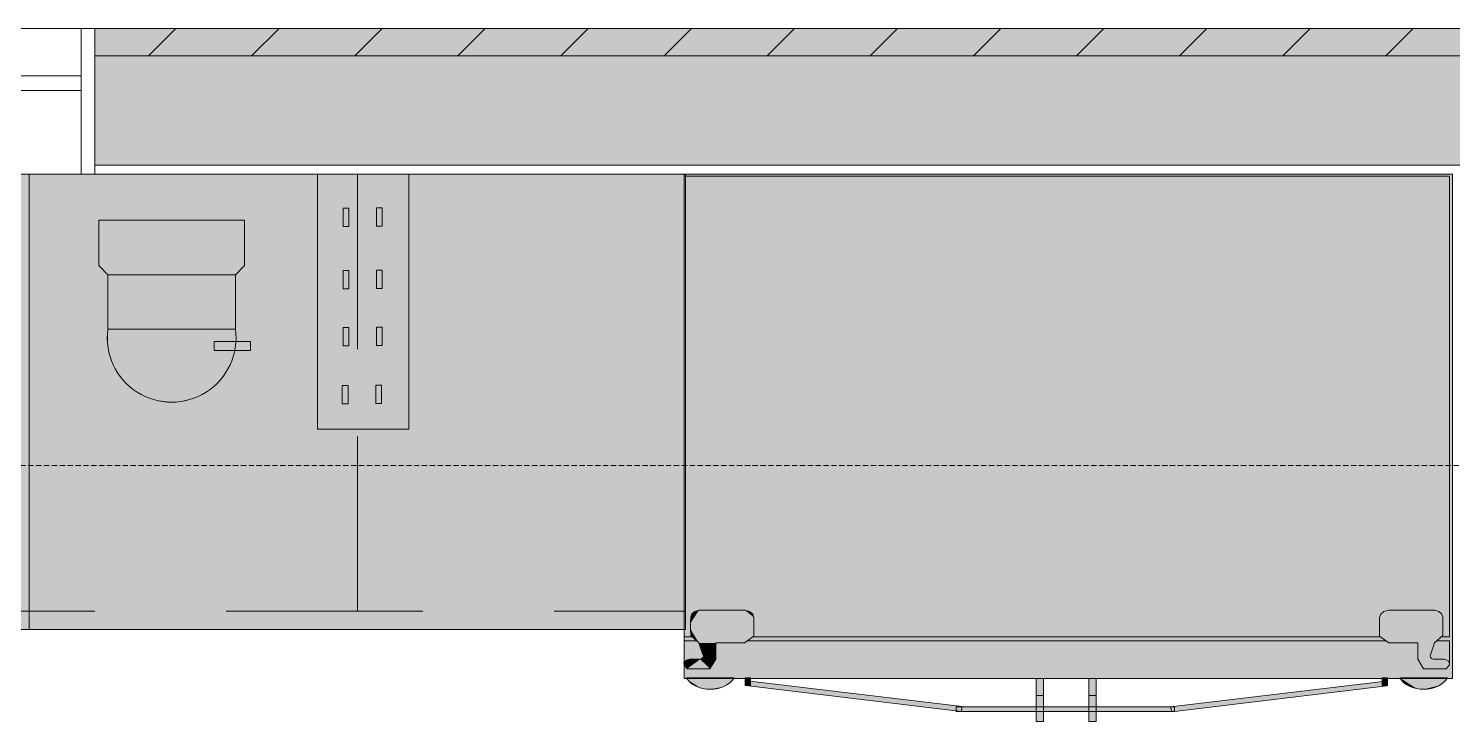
# Model space of a CAD drawing. Header units: inches. Extents: x 99 to 12024, y -5408 to 2559.
# Drawn here: x 7995.5 to 8073.6, y -4437.1 to -4399 of the extents above; entities that cross this region are included whole.
import ezdxf

# ---------------------------------------------------------------- set-up
doc = ezdxf.new("R2010")
doc.units = ezdxf.units.IN
doc.header["$LTSCALE"] = 96
doc.header["$MEASUREMENT"] = 0
doc.linetypes.add('Dash', pattern=[0.225, 0.15, -0.075])
doc.linetypes.add('Dot', pattern=[0.15, 0.075, -0.075])
for name, color, linetype, lineweight, true_color in [('Cabinets_  Base', 7, 'Dot', 5, 0xd4b6b5), ('Cabinets_ Countertops', 7, 'Continuous', 5, 0x804040), ('CAD_  Default', 7, 'Continuous', 18, 0x000000), ('Furniture_ Interior', 7, 'Continuous', 25, 0x8080c0), ('Hatch', 7, 'Continuous', 0, 0x919191)]:
    doc.layers.add(name, color=color, linetype=linetype, lineweight=lineweight, true_color=true_color)
for name, color, linetype, lineweight in [('Doors', 5, 'Continuous', 5), ('Fixtures_ Interior', 231, 'Continuous', 0), ('Walls_  Normal', 6, 'Continuous', 13), ('Windows', 5, 'Continuous', 5)]:
    doc.layers.add(name, color=color, linetype=linetype, lineweight=lineweight)

# ---------------------------------------------------------------- blocks, each defined once
blk = doc.blocks.new('Kitchen Items_Cookware_Knifeblock')
at = {"layer": 'Furniture_ Interior', "color": 163, "lineweight": 0, "true_color": 0x8080c0, "transparency": 33554687}
for p, q in [((-2.5, 0), (-2.5, 14)), ((-2.5, 14), (2.5, 14)), ((2.5, 14), (2.5, 0)), ((2.5, 0), (-2.5, 0))]:
    blk.add_line(p, q, dxfattribs=at)
for points in [[(-0.833, 11.605), (-1.146, 11.605), (-1.146, 12.605), (-0.833, 12.605)], [(0.997, 11.591), (0.685, 11.591), (0.685, 12.591), (0.997, 12.591)], [(-0.788, 8.418), (-1.101, 8.418), (-1.101, 9.418), (-0.788, 9.418)], [(1.042, 8.404), (0.73, 8.404), (0.73, 9.404), (1.042, 9.404)], [(-0.788, 5.293), (-1.101, 5.293), (-1.101, 6.293), (-0.788, 6.293)], [(1.042, 5.279), (0.73, 5.279), (0.73, 6.279), (1.042, 6.279)], [(-0.788, 1.869), (-1.101, 1.869), (-1.101, 2.869), (-0.788, 2.869)], [(1.042, 1.855), (0.73, 1.855), (0.73, 2.855), (1.042, 2.855)]]:
    blk.add_lwpolyline(points, close=True, dxfattribs=at)
at = {"layer": 'Furniture_ Interior', "color": 7, "lineweight": 0, "true_color": 0xffffff, "transparency": 33554687}
blk.add_solid([(2.5, 0), (-2.5, 0), (2.5, 14), (-2.5, 14)], dxfattribs=at)
blk = doc.blocks.new('Appliances_Small Appliances_Coffee Maker')
at = {"layer": 'Fixtures_ Interior', "color": 17, "lineweight": 0, "true_color": 0x804040, "transparency": 33554687}
blk.add_lwpolyline([(-3.66, 6, -1.142857), (3.34, 6)], format="xyb", close=True, dxfattribs=at)
for points in [[(2.176, 7.164), (4.16, 7.164), (4.16, 6.664), (2.176, 6.664)], [(-3.66, 3), (-3.66, 6), (3.34, 6), (3.34, 3)], [(-3.66, 3), (3.34, 3), (3.84, 2.5), (3.84, 0), (-4.16, 0), (-4.16, 2.5)]]:
    blk.add_lwpolyline(points, close=True, dxfattribs=at)
at = {"layer": 'Fixtures_ Interior', "color": 7, "lineweight": 0, "true_color": 0xffffff, "transparency": 33554687}
for points in [[(-3.66, 6), (-1.074, 9.88), (-3.66, 6), (0.301, 9.97)], [(-3.66, 6), (0.301, 9.97), (-3.66, 6), (1.192, 9.731)], [(-1.511, 9.731), (-1.074, 9.88), (-1.511, 9.731), (-3.66, 6)], [(-3.66, 6), (-2.309, 9.27), (-3.66, 6), (-1.511, 9.731)], [(1.192, 9.731), (1.606, 9.527), (1.192, 9.731), (-3.66, 6)], [(-3.66, 6), (1.606, 9.527), (-3.66, 6), (1.99, 9.27)], [(-2.309, 9.27), (-1.925, 9.527), (-2.309, 9.27), (-1.511, 9.731)], [(-0.621, 9.97), (-0.16, 10), (-0.621, 9.97), (-1.074, 9.88)], [(-1.074, 9.88), (-0.16, 10), (-1.074, 9.88), (0.301, 9.97)], [(0.301, 9.97), (0.754, 9.88), (0.301, 9.97), (1.192, 9.731)], [(-3.66, 6), (-2.961, 8.618), (-3.66, 6), (-2.309, 9.27)], [(-3.66, 6), (1.99, 9.27), (-3.66, 6), (2.642, 8.618)], [(-3.66, 6), (-3.218, 8.234), (-3.66, 6), (-2.961, 8.618)], [(-3.66, 6), (2.642, 8.618), (-3.66, 6), (3.103, 7.82)], [(-2.961, 8.618), (-2.657, 8.966), (-2.961, 8.618), (-2.309, 9.27)], [(1.99, 9.27), (2.337, 8.966), (1.99, 9.27), (2.642, 8.618)], [(2.642, 8.618), (2.898, 8.234), (2.642, 8.618), (3.103, 7.82)], [(-3.422, 7.82), (-3.218, 8.234), (-3.422, 7.82), (-3.66, 6)], [(-3.66, 6), (-3.571, 7.383), (-3.66, 6), (-3.422, 7.82)], [(3.103, 7.82), (3.251, 7.383), (3.103, 7.82), (-3.66, 6)], [(-3.661, 6.93), (-3.571, 7.383), (-3.661, 6.93), (-3.66, 6)], [(-3.66, 6), (3.251, 7.383), (-3.66, 6), (3.341, 6.93)], [(4.16, 7.164), (4.16, 6.664), (4.16, 7.164), (2.176, 7.164)], [(2.176, 7.164), (4.16, 6.664), (2.176, 7.164), (2.176, 6.664)], [(-3.66, 6), (-3.691, 6.469), (-3.66, 6), (-3.661, 6.93)], [(-3.661, 6.008), (-3.691, 6.469), (-3.661, 6.008), (-3.66, 6)], [(3.341, 6.93), (3.372, 6.469), (3.341, 6.93), (-3.66, 6)], [(-3.66, 6), (3.372, 6.469), (-3.66, 6), (3.34, 6)], [(3.34, 3), (-3.66, 3), (3.34, 3), (-3.66, 6)], [(-3.66, 6), (3.34, 6), (-3.66, 6), (3.34, 3)], [(3.84, 0), (-4.16, 0), (3.84, 0), (-3.66, 3)], [(-3.66, 3), (-4.16, 0), (-3.66, 3), (-4.16, 2.5)], [(-3.66, 3), (3.34, 3), (-3.66, 3), (3.84, 0)], [(3.34, 3), (3.84, 2.5), (3.34, 3), (3.84, 0)]]:
    blk.add_solid(points, dxfattribs=at)
blk = doc.blocks.new('Appliances_Refrigerators_Standard Size_Double Door')
at = {"layer": 'Fixtures_ Interior', "color": 17, "lineweight": 0, "true_color": 0x804040, "transparency": 33554687}
for p, q in [((14.411, 5.38), (-14.279, 5.38)), ((-14.529, 5.13), (14.661, 5.13)), ((-0.958, 1.644), (-1.271, 1.644)), ((1.45, 1.644), (1.137, 1.644)), ((-0.958, 0.94), (1.137, 0.94)), ((1.137, 0.632), (-0.958, 0.632))]:
    blk.add_line(p, q, dxfattribs=at)
for points in [[(17.563, 34.752), (17.563, 2.729), (-17.566, 2.729), (-17.566, 34.752)], [(16.114, 3.971), (16.114, 4.994), (14.797, 4.994), (14.367, 5.424), (14.367, 6.611), (14.42, 6.825), (14.569, 6.988), (14.776, 7.062), (16.886, 7.062), (17.071, 6.991), (17.204, 6.844), (17.254, 6.652), (17.261, 6.257), (17.261, 5.861), (17.254, 5.465), (16.886, 4.994), (16.701, 4.258), (16.679, 4.168), (16.695, 4.077), (16.747, 4), (16.824, 3.951), (17.295, 3.951), (17.418, 3.922), (17.515, 3.842), (17.566, 3.728), (17.562, 3.603), (17.418, 3.357), (16.381, 3.357)], [(-14.352, 2.779), (-14.352, 2.279), (-14.595, 2.279), (-14.595, 2.779)], [(-0.949, 2.739), (-0.949, 0), (-1.282, 0), (-1.282, 2.739)], [(1.469, 2.739), (1.469, 0.011), (1.125, 0.011), (1.125, 2.739)], [(14.765, 2.779), (14.765, 2.279), (14.523, 2.279), (14.523, 2.779)], [(-4.732, 0.621), (-14.576, 2.268), (-14.525, 2.572), (-4.681, 0.924)], [(14.684, 2.594), (14.734, 2.291), (4.891, 0.643), (4.84, 0.947)], [(5.12, 0.94), (5.12, 0.632), (-4.86, 0.632), (-4.86, 0.94)]]:
    blk.add_lwpolyline(points, close=True, dxfattribs=at)
for points in [[(-17.055, 5.38), (-17.431, 5.38), (-17.431, 34.623), (17.563, 34.623), (17.563, 5.38), (17.188, 5.38)], [(-16.547, 4.168), (-16.754, 4.994), (-17.122, 5.465), (-17.128, 5.861), (-17.128, 6.257), (-17.122, 6.652), (-17.071, 6.844), (-16.939, 6.991), (-16.754, 7.062), (-14.644, 7.062), (-14.436, 6.988), (-14.288, 6.825), (-14.234, 6.611), (-14.234, 5.424), (-14.664, 4.994), (-15.982, 4.994), (-15.982, 3.971), (-16.248, 3.357), (-17.286, 3.357), (-17.43, 3.603), (-17.434, 3.728), (-17.382, 3.842), (-17.285, 3.922), (-17.163, 3.951), (-16.692, 3.951), (-16.614, 4), (-16.563, 4.077), (-16.547, 4.168)], [(-17.431, 3.734), (-17.431, 5.13), (-16.86, 5.13)], [(16.992, 5.13), (17.563, 5.13), (17.563, 3.734)]]:
    blk.add_lwpolyline(points, dxfattribs=at)
for points in [[(-15.156, 2.779, -0.668179), (-17.344, 2.779)], [(17.46, 2.779, -0.668179), (15.272, 2.779)]]:
    blk.add_lwpolyline(points, format="xyb", close=True, dxfattribs=at)
at = {"layer": 'Fixtures_ Interior', "color": 7, "lineweight": 0, "true_color": 0xffffff, "transparency": 33554687}
for points in [[(-17.566, 34.752), (17.563, 34.752), (-17.566, 34.752), (17.563, 2.729)], [(-17.566, 34.752), (17.563, 2.729), (-17.566, 34.752), (-17.566, 2.729)], [(14.797, 4.994), (14.367, 6.611), (14.797, 4.994), (14.776, 7.062)], [(14.367, 6.611), (14.569, 6.988), (14.367, 6.611), (14.776, 7.062)], [(14.42, 6.825), (14.569, 6.988), (14.42, 6.825), (14.367, 6.611)], [(14.367, 5.424), (14.367, 6.611), (14.367, 5.424), (14.797, 4.994)], [(16.114, 4.994), (14.797, 4.994), (16.114, 4.994), (14.776, 7.062)], [(14.776, 7.062), (16.886, 7.062), (14.776, 7.062), (16.114, 4.994)], [(16.114, 4.994), (16.886, 7.062), (16.114, 4.994), (17.261, 6.257)], [(17.071, 6.991), (17.254, 6.652), (17.071, 6.991), (16.886, 7.062)], [(16.886, 7.062), (17.254, 6.652), (16.886, 7.062), (17.261, 6.257)], [(17.204, 6.844), (17.254, 6.652), (17.204, 6.844), (17.071, 6.991)], [(16.114, 4.994), (17.261, 6.257), (16.114, 4.994), (17.261, 5.861)], [(16.114, 4.994), (17.261, 5.861), (16.114, 4.994), (16.886, 4.994)], [(17.261, 5.861), (17.254, 5.465), (17.261, 5.861), (16.886, 4.994)], [(16.886, 4.994), (16.701, 4.258), (16.886, 4.994), (16.114, 4.994)], [(16.114, 4.994), (16.701, 4.258), (16.114, 4.994), (16.114, 3.971)], [(16.114, 3.971), (16.701, 4.258), (16.114, 3.971), (16.679, 4.168)], [(16.679, 4.168), (16.695, 4.077), (16.679, 4.168), (16.114, 3.971)], [(16.114, 3.971), (16.695, 4.077), (16.114, 3.971), (16.747, 4)], [(16.381, 3.357), (16.114, 3.971), (16.381, 3.357), (16.747, 4)], [(16.747, 4), (16.824, 3.951), (16.747, 4), (16.381, 3.357)], [(16.824, 3.951), (17.418, 3.357), (16.824, 3.951), (16.381, 3.357)], [(17.295, 3.951), (17.418, 3.357), (17.295, 3.951), (16.824, 3.951)], [(17.295, 3.951), (17.418, 3.922), (17.295, 3.951), (17.562, 3.603)], [(17.562, 3.603), (17.418, 3.357), (17.562, 3.603), (17.295, 3.951)], [(17.515, 3.842), (17.566, 3.728), (17.515, 3.842), (17.418, 3.922)], [(17.418, 3.922), (17.566, 3.728), (17.418, 3.922), (17.562, 3.603)], [(-17.19, 2.511), (-17.276, 2.64), (-17.19, 2.511), (-17.344, 2.779)], [(-15.156, 2.779), (-17.19, 2.511), (-15.156, 2.779), (-17.344, 2.779)], [(-15.156, 2.779), (-16.971, 2.292), (-15.156, 2.779), (-17.19, 2.511)], [(-15.156, 2.779), (-15.943, 2.088), (-15.156, 2.779), (-16.971, 2.292)], [(-15.529, 2.292), (-15.943, 2.088), (-15.529, 2.292), (-15.156, 2.779)], [(-15.156, 2.779), (-15.31, 2.511), (-15.156, 2.779), (-15.529, 2.292)], [(-15.156, 2.779), (-15.224, 2.64), (-15.156, 2.779), (-15.31, 2.511)], [(-14.595, 2.779), (-14.352, 2.779), (-14.595, 2.779), (-14.352, 2.279)], [(-14.595, 2.779), (-14.352, 2.279), (-14.595, 2.779), (-14.595, 2.279)], [(-1.282, 2.739), (-0.949, 2.739), (-1.282, 2.739), (-0.949, 0)], [(-1.282, 2.739), (-0.949, 0), (-1.282, 2.739), (-1.282, 0)], [(1.125, 2.739), (1.469, 2.739), (1.125, 2.739), (1.469, 0.011)], [(1.469, 0.011), (1.125, 0.011), (1.469, 0.011), (1.125, 2.739)], [(14.765, 2.279), (14.523, 2.279), (14.765, 2.279), (14.765, 2.779)], [(14.765, 2.779), (14.523, 2.279), (14.765, 2.779), (14.523, 2.779)], [(17.46, 2.779), (15.34, 2.64), (17.46, 2.779), (15.272, 2.779)], [(15.774, 2.206), (15.34, 2.64), (15.774, 2.206), (17.46, 2.779)], [(15.426, 2.511), (15.34, 2.64), (15.426, 2.511), (15.528, 2.394)], [(15.528, 2.394), (15.34, 2.64), (15.528, 2.394), (15.774, 2.206)], [(17.46, 2.779), (16.366, 2.047), (17.46, 2.779), (15.774, 2.206)], [(17.392, 2.64), (16.366, 2.047), (17.392, 2.64), (17.46, 2.779)], [(16.819, 2.138), (16.366, 2.047), (16.819, 2.138), (17.392, 2.64)], [(17.392, 2.64), (17.087, 2.292), (17.392, 2.64), (16.819, 2.138)], [(17.392, 2.64), (17.306, 2.511), (17.392, 2.64), (17.087, 2.292)], [(-16.971, 2.292), (-17.088, 2.394), (-16.971, 2.292), (-17.19, 2.511)], [(-15.943, 2.088), (-16.25, 2.047), (-15.943, 2.088), (-16.971, 2.292)], [(-16.557, 2.088), (-16.842, 2.206), (-16.557, 2.088), (-16.971, 2.292)], [(-16.405, 2.058), (-16.557, 2.088), (-16.405, 2.058), (-16.971, 2.292)], [(-16.405, 2.058), (-16.971, 2.292), (-16.405, 2.058), (-16.25, 2.047)], [(-16.703, 2.138), (-16.842, 2.206), (-16.703, 2.138), (-16.557, 2.088)], [(-16.095, 2.058), (-16.25, 2.047), (-16.095, 2.058), (-15.943, 2.088)], [(-15.658, 2.206), (-15.943, 2.088), (-15.658, 2.206), (-15.529, 2.292)], [(-15.797, 2.138), (-15.943, 2.088), (-15.797, 2.138), (-15.658, 2.206)], [(-15.31, 2.511), (-15.412, 2.394), (-15.31, 2.511), (-15.529, 2.292)], [(-4.681, 0.924), (-14.576, 2.268), (-4.681, 0.924), (-14.525, 2.572)], [(-4.681, 0.924), (-4.732, 0.621), (-4.681, 0.924), (-14.576, 2.268)], [(14.684, 2.594), (4.891, 0.643), (14.684, 2.594), (4.84, 0.947)], [(14.734, 2.291), (4.891, 0.643), (14.734, 2.291), (14.684, 2.594)], [(15.645, 2.292), (15.528, 2.394), (15.645, 2.292), (15.774, 2.206)], [(16.366, 2.047), (16.059, 2.088), (16.366, 2.047), (15.774, 2.206)], [(15.913, 2.138), (15.774, 2.206), (15.913, 2.138), (16.059, 2.088)], [(16.211, 2.058), (16.059, 2.088), (16.211, 2.058), (16.366, 2.047)], [(16.521, 2.058), (16.366, 2.047), (16.521, 2.058), (16.819, 2.138)], [(16.819, 2.138), (16.673, 2.088), (16.819, 2.138), (16.521, 2.058)], [(17.087, 2.292), (16.958, 2.206), (17.087, 2.292), (16.819, 2.138)], [(17.306, 2.511), (17.204, 2.394), (17.306, 2.511), (17.087, 2.292)], [(5.12, 0.632), (-4.86, 0.632), (5.12, 0.632), (5.12, 0.94)], [(5.12, 0.94), (-4.86, 0.632), (5.12, 0.94), (-4.86, 0.94)]]:
    blk.add_solid(points, dxfattribs=at)

msp = doc.modelspace()

# ---------------------------------------------------------------- linework, layer by layer
at = {"layer": 'Cabinets_  Base', "transparency": 33554687}
for p, q in [((7965.523, -4407), (7995.523, -4407)), ((7995.523, -4431), (7995.523, -4407)), ((7995.523, -4407), (8013.523, -4407)), ((7995.523, -4431), (7995.523, -4407)), ((7995.523, -4407), (7995.523, -4431)), ((7995.523, -4407), (7995.523, -4431)), ((8013.523, -4407), (8031.523, -4407)), ((8013.523, -4431), (8013.523, -4407)), ((8013.523, -4407), (8013.523, -4431)), ((8031.523, -4407), (8031.523, -4431)), ((7995.523, -4431), (7965.523, -4431)), ((8013.523, -4431), (7995.523, -4431)), ((8031.523, -4431), (8013.523, -4431))]:
    msp.add_line(p, q, dxfattribs=at)
for points in [[(7965.523, -4407), (7995.523, -4407), (7995.523, -4431), (7965.523, -4431)], [(7995.523, -4407), (8013.523, -4407), (8013.523, -4431), (7995.523, -4431)], [(8013.523, -4407), (8031.523, -4407), (8031.523, -4431), (8013.523, -4431)]]:
    msp.add_lwpolyline(points, close=True, dxfattribs=at)
at = {"layer": 'Cabinets_  Base', "color": 252, "true_color": 0x949494, "transparency": 33554623}
for points in [[(7965.523, -4431), (7965.523, -4407), (7965.523, -4431), (7995.523, -4407)], [(7995.523, -4407), (7995.523, -4431), (7995.523, -4407), (7965.523, -4431)], [(7995.523, -4431), (7995.523, -4407), (7995.523, -4431), (8013.523, -4407)], [(8013.523, -4407), (8013.523, -4431), (8013.523, -4407), (7995.523, -4431)], [(8031.523, -4407), (8031.523, -4431), (8031.523, -4407), (8013.523, -4407)], [(8013.523, -4407), (8031.523, -4431), (8013.523, -4407), (8013.523, -4431)]]:
    msp.add_solid(points, dxfattribs=at)
at = {"layer": 'Cabinets_ Countertops', "transparency": 33554687}
for points in [[(7965.523, -4407), (7995.523, -4407), (7995.523, -4432), (7965.523, -4432)], [(8031.523, -4432), (7995.523, -4432), (7995.523, -4407), (8031.523, -4407)]]:
    msp.add_lwpolyline(points, close=True, dxfattribs=at)
at = {"layer": 'CAD_  Default', "transparency": 33554687}
for points in [[(7965.523, -4407), (7995.523, -4407), (7995.523, -4432), (7965.523, -4432)], [(8031.523, -4432), (7995.523, -4432), (7995.523, -4407), (8031.523, -4407)]]:
    msp.add_lwpolyline(points, close=True, dxfattribs=at)
at = {"layer": 'CAD_  Default', "color": 252, "true_color": 0x949494, "transparency": 33554623}
for points in [[(7965.523, -4432), (7965.523, -4407), (7965.523, -4432), (7995.523, -4407)], [(7995.523, -4407), (7995.523, -4432), (7995.523, -4407), (7965.523, -4432)], [(8031.523, -4407), (8031.523, -4432), (8031.523, -4407), (7995.523, -4432)], [(8031.523, -4407), (7995.523, -4432), (8031.523, -4407), (7995.523, -4407)]]:
    msp.add_solid(points, dxfattribs=at)
at = {"layer": 'Doors', "linetype": 'Dash', "ltscale": 0.02, "transparency": 33554687}
msp.add_line((7915.116, -4423), (9355.116, -4423), dxfattribs=at)
at = {"layer": 'Hatch', "color": 1, "transparency": 33554687}
for p, q in [((8002.068, -4400.5), (8003.568, -4399)), ((8007.725, -4400.5), (8009.225, -4399)), ((8013.381, -4400.5), (8014.881, -4399)), ((8019.038, -4400.5), (8020.538, -4399)), ((8024.695, -4400.5), (8026.195, -4399)), ((8030.352, -4400.5), (8031.852, -4399)), ((8036.009, -4400.5), (8037.509, -4399)), ((8041.666, -4400.5), (8043.166, -4399)), ((8047.323, -4400.5), (8048.823, -4399)), ((8052.979, -4400.5), (8054.479, -4399)), ((8058.636, -4400.5), (8060.136, -4399)), ((8064.293, -4400.5), (8065.793, -4399)), ((8069.95, -4400.5), (8071.45, -4399))]:
    msp.add_line(p, q, dxfattribs=at)
at = {"layer": 'Walls_  Normal', "transparency": 33554687}
for p, q in [((7999.116, -4399), (8163.116, -4399)), ((7999.116, -4399), (7999.116, -4407)), ((7999.116, -4400.5), (8163.116, -4400.5)), ((7999.116, -4400.5), (7999.116, -4406.5)), ((7999.116, -4406.5), (8074.116, -4406.5)), ((7999.116, -4407), (8073.616, -4407))]:
    msp.add_line(p, q, dxfattribs=at)
at = {"layer": 'Walls_  Normal', "color": 252, "true_color": 0x949494, "transparency": 33554687}
for points in [[(7999.116, -4399), (8163.116, -4399), (7999.116, -4400.5), (8163.116, -4400.5)], [(7999.116, -4400.5), (8163.116, -4400.5), (7999.116, -4406.5), (8163.116, -4406.5)]]:
    msp.add_solid(points, dxfattribs=at)
at = {"layer": 'Windows', "transparency": 33554687}
for p, q in [((7963.116, -4399), (7999.116, -4399)), ((7999.116, -4399), (7998.366, -4399)), ((7998.366, -4399), (7998.366, -4407)), ((7999.116, -4399), (7999.116, -4407)), ((7998.366, -4401.6), (7963.866, -4401.6)), ((7998.366, -4402.4), (7963.866, -4402.4)), ((7963.116, -4407), (7999.116, -4407)), ((7999.116, -4407), (7998.366, -4407))]:
    msp.add_line(p, q, dxfattribs=at)

# ---------------------------------------------------------------- block references
at = {"layer": 'Fixtures_ Interior', "transparency": 33554687, "xscale": -1.200000047683716, "yscale": 0.8647065162658691}
msp.add_blockref('Appliances_Refrigerators_Standard Size_Double Door', (8052.523, -4437.051), dxfattribs=at)
at = {"layer": 'Fixtures_ Interior', "transparency": 33554687, "xscale": -1, "rotation": 180}
msp.add_blockref('Appliances_Small Appliances_Coffee Maker', (8003.495, -4409.517), dxfattribs=at)
at = {"layer": 'Furniture_ Interior', "transparency": 33554687, "xscale": -1, "rotation": 180}
msp.add_blockref('Kitchen Items_Cookware_Knifeblock', (8013.844, -4407), dxfattribs=at)

doc.saveas('drawing.dxf')
